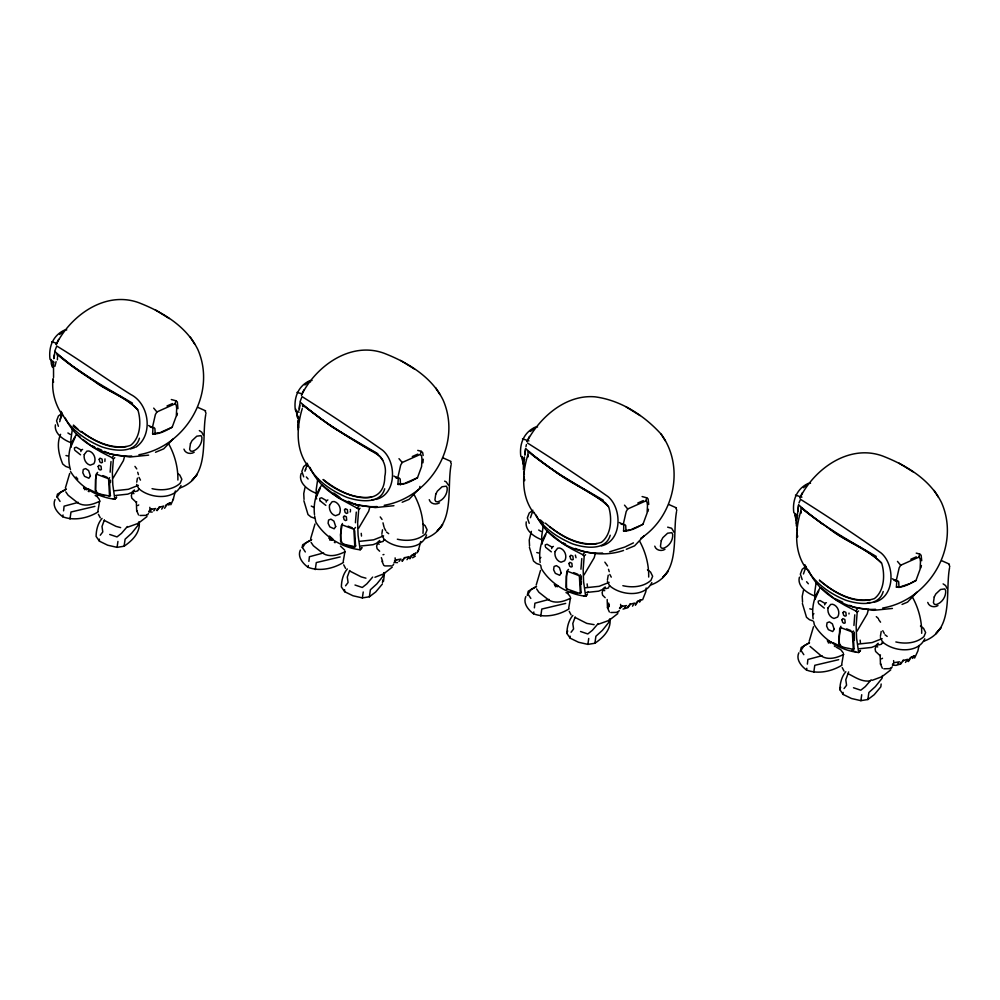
<?xml version="1.0" encoding="UTF-8"?>
<svg xmlns="http://www.w3.org/2000/svg" width="1000" height="1000" viewBox="0 0 1000 1000"><rect width="100%" height="100%" fill="white"/><g stroke="black" fill="none" stroke-linecap="round" stroke-linejoin="round"><path stroke-width="1.5" d="M51.2 359.45L51.325 364.062L53.375 367.762M522 456.488L523.112 464.062L522.25 457.525M110.5 482.575L110.5 480.125M581.3 579.6L581.3 575.925M854.287 632.188L854.375 640.375M99.7 500.737L97.925 511.025M344.988 551.287L343.212 561.575M570.5 597.762L568.725 608.05M843.487 654.025L841.712 664.312M298.35 422.4L298.438 416.375M523.387 469.738L523.475 463.612M523.913 465.863L524.425 456.975M796.375 526L796.462 519.875M796.363 523.7L796.475 517.612M57.387 359.787L57.475 357.425M528.188 456.825C527.675 451.15 527.75 449.775 532.075 454.725C540.1 461.087 548.538 466.925 557.038 472.663C573.288 485.3 594.087 492.3 608.638 506.737C612.188 518.1 611.562 534.587 601.425 542.337C581.087 549.062 560.288 536.05 545.4 523.15M801.175 513.088C800.662 507.413 800.725 506.037 805.05 510.988C813.112 517.438 821.737 523.1 830 529.275C846.175 541.938 867.087 548.65 881.625 563C885.175 574.362 884.55 590.85 874.412 598.6C854.6 605.25 834.275 592.788 819.513 580.45M576 557.725L575.35 555.1M848.988 613.987L849.025 613.088M110.138 472.188L111 461.538M355.425 522.737L356.287 512.087M580.938 569.212L581.8 558.562M853.925 625.475L854.788 614.825M65.375 488.038L69.7 473.45M310.675 538.6L314.988 524M536.188 585.075L540.5 570.475M809.163 641.338L813.487 626.737M117.938 541.425L117.088 547.35L107.7 545.212L99.412 541.175L96.1 536.425C96.137 530.237 97.85 523.188 102.025 518.425M138.562 514.938L136.675 510.7L136.375 502.5M363.225 591.987L362.375 597.913L352.987 595.763L344.7 591.725L341.388 586.975C341.425 580.788 343.137 573.737 347.325 568.975M588.737 638.462L587.888 644.388L578.5 642.237L570.212 638.2L566.9 633.45C566.938 627.263 568.65 620.212 572.837 615.45M609.362 611.975L607.475 607.725L607.175 599.538M861.725 694.725L860.875 700.65L851.488 698.5L843.2 694.463L839.887 689.712C839.925 683.525 841.637 676.475 845.812 671.712M882.35 668.238L880.462 663.988L880.163 655.8M422.975 533.312C424.038 519.987 420.5 506.475 414.162 494.775M53.025 378.663C51.425 391.712 55.362 405.025 62.787 415.775M53.5 361.413L53.562 377.5M796.938 519.113L798.5 505.363M54.15 358.175L54.837 351.45C77.763 372.7 105.738 387.413 132.487 403.162M299.438 408.725L300.125 402.013C323.05 423.25 351.037 437.962 377.788 453.725M524.95 455.2L525.638 448.488C548.562 469.738 576.538 484.438 603.288 500.2M797.938 511.463L798.625 504.75C821.55 526 849.525 540.7 876.275 556.462M422.925 462.8L423.237 459.225M175.387 490.988L173.175 499.575M420.675 541.55L418.462 550.125M646.188 588.025L645.812 591.725L642.588 599.85M919.05 645.525L917.9 650.9L914.625 658.05M623.775 525.138L623.65 531.038L630.538 529.675M63.587 510.825L64.1 506.175L78.338 502.362M308.888 561.375L309.4 556.737L323.625 552.925M534.388 607.85L534.9 603.212L549.138 599.4M807.375 664.112L807.887 659.475L822.125 655.662M57.375 354.525C67.962 363.725 81.713 373.2 94.225 381.2C107.938 391.8 125.988 397.038 137.825 409.712C141.387 421.075 140.75 437.562 130.625 445.312C113.3 451.413 95.075 441.788 81.312 431.662M302.675 405.075L331.5 426.538L376.625 454.012L380.312 456.788L382.8 460.2M383.512 581.337L384.513 572.562L383.325 575.625M528.188 451.562L557.013 473.013L602.137 500.487L605.825 503.263L608.312 506.675M610.025 619.038C611.188 629.788 603.025 637.737 594.888 643.25L587.888 644.388M801.175 507.825L822.463 524.138M138.588 522.225L138.262 525.025L131.575 533.325L125.1 539.2L124.087 546.225L117.088 547.35M382.5 582.675L382.825 579.862M383.888 572.788L383.562 575.575L376.863 583.888L370.387 589.763L369.375 596.775L362.375 597.913M609.4 619.263L609.075 622.05L602.375 630.363L595.9 636.237L594.888 643.25M881.162 684.013L880.825 686.825L874.2 694.712L867.875 699.513L860.875 700.65M882.387 675.525L882.05 678.312L875.362 686.625L868.888 692.5L867.875 699.513M114.775 457.7L113.425 458.8L112.35 472.463L112.8 484.812L114.862 499.225C97.212 497.175 79.975 487.075 70.575 471.587M360.062 508.263L358.725 509.363L357.65 523.013L358.088 535.363L360.163 549.788C342.5 547.725 325.262 537.625 315.863 522.137L314.637 516M585.575 554.738L584.225 555.837L583.15 569.487L583.6 581.838L585.662 596.263C568.013 594.212 550.775 584.113 541.375 568.612L540.725 565.388M858.562 611L857.212 612.1L856.137 625.75L856.587 638.1L858.65 652.525C841 650.475 823.763 640.375 814.362 624.875L813.7 621.638M53.775 358.663L54.262 354.85M298.913 410.487L299.562 405.4M524.75 454.425L525.513 449.1M205.75 414.513C201.225 439.712 210.562 477.238 179.762 488.025M451.037 465.062C446.525 490.262 455.85 527.788 425.05 538.575M676.55 511.538C672.038 536.75 681.363 574.263 650.562 585.062M949.538 567.8C945.013 593.013 954.35 630.525 923.55 641.312M95.925 475.175L95.262 490.5M341.213 525.725L340.562 541.05M566.725 572.2L566.062 587.525M839.712 628.462L839.05 643.787M72.487 428.263L70.888 439.387L71.3 447.113M317.775 478.825L316.175 489.938L316.5 496.125M543.288 525.3L541.688 536.425L542.1 544.15M816.275 581.562L814.675 592.688L815 598.862M136.738 482.15L137.425 478.137M381.9 533.575L382.488 529.8M607.413 580.062L608.237 575.175M880.4 636.312L881.213 631.438M98.225 511.838C88.125 518.138 74.138 521.175 62.737 516.75L63.025 514.963M343.525 562.4C333.425 568.688 319.425 571.737 308.025 567.3L308.312 565.513M569.038 608.875C558.925 615.163 544.938 618.212 533.538 613.775L533.825 611.987M842.025 665.138C831.912 671.425 817.925 674.475 806.525 670.037L806.812 668.25M110.55 495.425L109.537 496.362C106.188 494.562 96.25 494.812 96.3 491.075M355.838 545.975L354.825 546.912C351.488 545.125 341.538 545.375 341.6 541.625M419.6 488.325L419.913 486.413M426.55 534.925C421.15 551.525 395.012 549.312 383.988 539.138L381.912 534.925M581.35 592.463L580.337 593.387L578.263 592.95L566.625 588.85M854.338 648.725L853.325 649.65C849.987 647.862 840.037 648.112 840.088 644.362M95.775 492.137L95.512 479.525L96.562 473.6L97.675 472.362M341.062 542.7L340.425 534.788L342.388 523.5M566.575 589.175L566.312 576.55L567.362 570.638L568.475 569.4M839.562 645.438L838.925 637.525L840.888 626.237M54.938 350.688L56.762 346.037C81.812 361.175 105.825 378.875 130.787 394.5C149.625 404.025 153.45 435.525 135.738 447.275M300.225 401.238L302.05 396.6C329.113 413.638 356.287 431.675 382.525 450.188C396.938 462.2 396.587 494.65 375.875 499.438M525.962 446.675L526.413 444.575M798.95 502.938L800.55 499.338C827.6 516.413 854.812 534.35 881.025 552.925C895.438 564.938 895.088 597.388 874.362 602.175M176.9 415.637L177.387 413.375M647.95 511.538L648.425 509.275M920.925 567.8L921.413 565.538M304.962 487.725L303.738 493.612L304.05 499.425M803.45 590.462L802.225 596.35L802.55 602.163M55.412 424.862C53.938 433.713 64.175 440.363 71.413 442.837M301.15 473.488C297.688 482.938 308.95 490.9 316.7 493.387M526.225 521.888C524.75 530.737 534.987 537.388 542.212 539.862M799.425 577.188C796.812 586.337 807.8 593.65 815.2 596.125M56.788 496.962L57.45 494.15L65.763 489.5M302.075 547.525L302.738 544.712L311.05 540.05M527.263 595.4L528.25 591.188L536.562 586.538M800.25 651.663L801.237 647.45L809.55 642.8M302.25 408.6C296.5 427.638 295.525 449.663 308.075 466.325M527.762 455.075C522 474.113 521.038 496.138 533.587 512.8M800.75 511.337C794.987 530.375 794.025 552.4 806.575 569.062M55.038 499.538C51.938 506.337 57.575 512.913 62.737 516.75M300.325 550.1C297.238 556.888 302.863 563.475 308.025 567.3M525.837 596.575C522.737 603.375 528.375 609.95 533.538 613.775M798.825 652.837C795.725 659.638 801.363 666.213 806.525 670.037M80.862 451.55L81.088 450.7M326.163 502.113L326.375 501.25M551.675 548.587L551.888 547.725M824.65 604.85L824.875 603.987M54.925 366.325L56.1 361.65M66.75 329.888L64.412 330.163C52.75 335.525 48.463 347.238 50.012 359.312L53.837 362.388M312.05 380.45L309.713 380.712C298.038 386.075 293.75 397.788 295.3 409.862L296.825 411.85L296.575 411.275M537.55 426.925L535.225 427.188C523.55 432.55 519.263 444.263 520.812 456.35L524.637 459.425M810.537 483.188L808.213 483.45C796.538 488.812 792.25 500.525 793.8 512.6L797.625 515.675M609.312 604.575L608.837 606.85L608.675 603.088M148.613 425.5L152.425 427.512L155.387 414.538L156.912 411.938L175.062 403.837L175.888 400.75L171.312 399.538M206.012 413.375L205.287 411.35M393.913 476.062L397.713 478.075L400.675 465.1L402.212 462.488L420.35 454.4L421.175 451.3L417.75 450.387M451.3 463.938L450.588 461.912M619.412 522.537L623.225 524.55L626.188 511.575L627.712 508.975L645.863 500.875L646.688 497.775L642.113 496.562M676.812 510.412L676.1 508.387M892.4 578.8L896.213 580.812L899.175 567.837L900.7 565.237L918.85 557.137L919.675 554.038L916.237 553.125M949.8 566.675L949.087 564.65M124.637 456.138L123.413 460.662L113.263 477.837M369.925 506.7L368.7 511.213L358.55 528.387M595.438 553.175L594.212 557.688L584.062 574.862M868.425 609.438L867.2 613.95L857.05 631.125M69.975 519.038L70.987 512.013L94.887 506.388M315.275 569.587L316.288 562.575L340.175 556.938M540.788 616.062L541.788 609.05L565.688 603.413M813.775 672.325L814.775 665.312L838.675 659.675M566.9 633.45L567.675 630.925M839.887 689.712L840.65 687.188M60.575 434.325C56.325 444.05 58.85 454.688 62.725 464.012L65.713 466.425L69.15 467.638M531.375 531.362L529.237 540.1L529.562 545.9M60.138 419.288L61.588 415.112L59.688 421.725M305.425 469.837L306.875 465.675M532.388 512.15L530.45 517.712M805.375 568.413L803.438 573.975M304.938 471.225L305.6 469.375M104.375 519.938L102 526.487L102.788 531.938L100.262 535.237M349.675 570.5L347.287 577.038L348.088 582.5L345.562 585.8M575.175 616.975L572.8 623.513L573.587 628.975L571.062 632.275M848.637 671.925L845.788 679.775L846.575 685.238L844.05 688.538M355.513 527.438L353.862 529.288L354.825 546.912M139.425 438.212C135.013 454.188 113.588 450.913 101.638 446.8C84.825 439.825 68.775 428.363 61.062 411.375M384.712 488.775C380.3 504.75 358.875 501.475 346.925 497.35C330.613 490.525 314.812 479.6 307.05 463.2M610.225 535.25C605.812 551.225 584.388 547.95 572.438 543.825C557.062 537.312 541.938 527.362 533.962 512.238M883.213 591.512C878.8 607.487 857.375 604.212 845.425 600.087C828.612 593.125 812.562 581.65 804.85 564.675M138.425 524.05L139.225 522.013C140.387 532.75 132.225 540.7 124.087 546.225M71.125 446.213L75.013 437.575M316.425 496.763L320.312 488.125M541.925 543.237L545.825 534.6M814.912 599.5L818.812 590.862M181.025 485.475C174.013 500.737 149.75 498.575 138.7 488.587L136.613 484.363M651.825 582.513C644.812 597.762 620.55 595.612 609.5 585.612L607.413 581.4M924.812 638.775C917.8 654.025 893.538 651.875 882.487 641.875L880.4 637.663M417.475 552.1L417.863 551.2L417.05 552.85M104.887 461.4L105.013 458.875M350.175 511.962L350.487 511.238M56.163 344.613C70.65 315.525 105.15 290.575 138.562 302.613C162.075 311.725 186.213 326 197.775 349.387C217.213 393.55 185.5 446.725 138.9 454.75M148.713 511.375L151.738 509.15L150.525 510.2M301.462 395.163C315.938 366.087 350.438 341.125 383.862 353.175C407.362 362.287 431.5 376.55 443.062 399.95C462.5 444.1 430.788 497.287 384.188 505.3M526.975 441.65C539.763 417.275 565.788 394.338 594.975 396.825C620.65 400.188 644.038 415.312 661.162 434.2C685.138 466.65 674.3 516.65 640.75 538.35M619.513 608.413L620.037 607.275M799.95 497.912C814.438 468.825 848.938 443.875 882.362 455.913C905.863 465.025 930 479.288 941.562 502.688C961 546.838 929.287 600.025 882.688 608.038M892.5 664.675L893.025 663.538M56.238 344.425L58.587 339.387M301.537 394.975L303.888 389.95M527.05 441.463L529.388 436.425M800.025 497.725L802.375 492.688M170.837 504.762L173.5 498.925M156.637 510.3L159.65 506.925L157.062 510.662M401.925 560.85L402.612 559.513M627.438 607.337L630.45 603.962L627.863 607.688L623.025 609.1M900.425 663.6L901.1 662.25M417.738 551.575L418.8 549.475M621.325 607.238L622.537 606.175L621.438 606.388L626.525 605.55M587.938 592.337L588.3 591.663M635.5 603.875L637.513 601.312L641.137 599.712L639.612 602.163M149.338 511.55L149.9 510.6M394.625 562.112L395.2 561.15M620.138 608.587L620.7 607.625M893.125 664.85L893.688 663.888M168.8 505.138L170.338 502.688L165.525 505.35M414.1 555.688L415.625 553.237L410.825 555.9M912.6 658.425L914.125 655.975L910.5 657.575L907.75 661M151.287 426.675L152.963 428.1L152.625 433.837C159.525 434.513 166.213 430.363 172.175 427.212L176.3 415.975L176.688 408.575L176.3 405.325L175.062 403.837M396.575 477.238L398.263 478.663L397.912 484.4C404.825 485.062 411.512 480.913 417.463 477.775L421.6 466.538L421.975 459.125L421.587 455.875L420.35 454.4M623.425 530.875C630.337 531.538 637.025 527.388 642.975 524.25L647.1 513.013L647.487 505.6L647.1 502.362L645.863 500.875M895.075 579.975L896.762 581.4L896.413 587.137C903.325 587.8 910 583.65 915.962 580.513L920.088 569.275L920.475 561.862L920.088 558.612L918.85 557.137M148.438 513.488L147.475 514.987L146.675 514.562M392.775 565.538L393.725 564.038M619.237 610.513L618.288 612.013L617.475 611.6M892.225 666.775L891.275 668.275L890.462 667.862M136.675 501.7L136.263 502.325L131.812 498.175L131.325 495.575L132.762 491.5M880.462 655L880.05 655.625L875.6 651.475L875.113 648.863L876.55 644.8M99.388 499.525L97.013 496.438L97.812 495.262M570.188 596.562L567.812 593.475L568.612 592.3M161.7 509.137L163.713 506.037L158.8 507.413M406.987 559.7L409.012 556.587L404.087 557.962L404.938 557.475L402.35 561.213M632.5 606.175L634.513 603.075L629.6 604.45M905.487 662.438L907.5 659.338L902.588 660.7L903.438 660.225L900.85 663.95L896.012 665.362L892.487 665.138M378.062 542.062L376.613 546.125L377.1 548.737L379.637 551.2M603.562 588.538L602.125 592.6L602.612 595.212L605.15 597.675M170.338 502.688L167.2 504.338L164.6 508.275M415.625 553.237L412.488 554.888L409.888 558.825M641.137 599.712L638 601.362L635.4 605.312M914.125 655.975L910.987 657.625L908.388 661.575M116.7 497.163L114.862 499.225L116.4 497.287M361.688 547.85L360.163 549.788L361.987 547.725M587.5 594.2L585.662 596.263L587.2 594.325M860.188 650.588L858.65 652.525L860.487 650.462M83.238 439.725L92.788 447.125L101.163 452.1L112 457.688L113.588 455.712M314.5 514.55C313.263 504.225 315.613 493.225 321.925 484.85L338.075 497.688L357.287 508.237L358.875 506.275L355.238 504.275M540.15 562.487C538.638 551.7 540.788 540.1 547.438 531.337L563.587 544.163L571.975 549.138L582.8 554.712L584.388 552.75M822.025 588.675L836.575 600.425L844.963 605.4L855.788 610.975L857.375 609.012M540.013 558.425L540.875 557.375M813 614.688L813.863 613.638M382.337 584.087L375.7 591.975L369.375 596.775M409.263 558.263L409.988 557.4M127.375 526.512L121.525 533.312L117.013 536.925L109.712 534.475M372.675 577.075L366.825 583.875L362.3 587.475L355 585.025M598.188 623.55L592.325 630.35L587.812 633.95L580.513 631.5M871.175 679.812L865.312 686.612L860.8 690.212L853.5 687.763M134.4 489.95L131.9 492.713L133.938 493.65M379.688 540.5L377.2 543.263L379.225 544.2M605.2 586.975L602.712 589.738L604.738 590.688M878.188 643.238L875.7 646L877.725 646.95M109.612 477.713L108.575 478.738L109.537 496.362M580.413 574.738L579.375 575.763L580.337 593.387M853.4 631L852.362 632.025L853.325 649.65M173.275 438.8L163.75 448.825L155.512 452.275M418.575 489.363L409.05 499.387L402.175 502.25M644.075 535.837L634.562 545.862L626.312 549.3M917.062 592.1L907.55 602.125L902.05 604.425M153.713 510.85L154.725 509.825M399 561.4L400.012 560.375M624.513 607.875L625.525 606.85M897.5 664.137L898.512 663.112M147 516.562L138.238 523.362L127.2 527.325M392.287 567.112L383.525 573.925L374.938 577.263M617.8 613.587L609.038 620.4L598 624.362M890.788 669.85L882.025 676.663L872.212 680.312M384.45 539.625L383.438 540.525L384.588 539.675M609.963 586.1L608.913 586.712M882.95 642.362L881.938 643.275L883.088 642.412M59.612 334.438L63.75 331.138M304.9 384.988L309.05 381.7M530.413 431.463L534.562 428.175M803.4 487.725L807.55 484.438M62.1 413.212L58.425 416L56.562 420.85L58.4 426.287M307.387 463.762L303.712 466.562L301.85 471.413L303.7 476.838M532.9 510.238L529.225 513.038L527.362 517.888L529.212 523.325M805.888 566.5L802.212 569.3L800.35 574.15L802.188 579.587M137.8 505.575L138.725 504.95M881.587 658.863L882.513 658.25M394.525 560.8L397.025 559.7L396.312 559.8M412.587 557.788L415.312 556.175M66.4 488.963L60.225 492.488L57.225 497.1L60.038 501.388M311.7 539.525L305.512 543.05L302.512 547.65L305.325 551.95M535.975 586.7L531.025 589.525L528.025 594.138L530.837 598.425M808.962 642.962L804.013 645.788L801.012 650.4L803.825 654.688M639.938 525.725L631.788 529.225M910.788 583.112L915.962 580.513M633.45 542.875L624.825 547.062L609.7 551.775M81.812 449.787L82.6 449.4M327.1 500.337L327.887 499.95M552.612 546.812L553.4 546.425M825.6 603.075L826.388 602.688M172.175 427.212L160.975 432.188M139.3 489.125L138.15 489.975M417.463 477.775L405.025 483.2M641 525.175L642.975 524.25M99.875 501.138C93.338 504.4 85.262 506.975 78.362 503.225M345.175 551.688C338.625 554.95 330.55 557.525 323.65 553.787M570.688 598.162C564.138 601.425 556.062 604.012 549.163 600.262M843.675 654.425C837.125 657.688 829.05 660.275 822.15 656.525M167.025 405.962L172.512 403.562M412.312 456.525L417.8 454.113M637.825 503L643.312 500.6M910.812 559.263L916.3 556.862M623.562 550.45C608.225 555.712 590.175 554.8 575.275 548.45M133.088 491.975L127.775 494.15L115.638 495.45M379.712 541.987L373.062 544.7L360.925 546M603.888 589L598.575 591.175L586.438 592.475M876.875 645.263L871.562 647.438L859.425 648.737M138.325 485.337L128.35 489.288L114.8 490.725M383.625 535.9L373.638 539.837L360.087 541.287M609.125 582.375L599.15 586.312L585.6 587.762M882.113 638.638L872.138 642.575L858.587 644.025M194.163 452.287C190.675 454.513 185.188 453.438 183.95 449.137M439.462 502.837C435.975 505.075 430.487 504 429.237 499.688M664.963 549.325C661.488 551.55 655.987 550.475 654.75 546.163M937.95 605.588C934.475 607.812 928.975 606.737 927.738 602.425M909.725 583.675L899.013 587.3L896.413 587.137M130.575 448.888L134.45 447.675M601.388 545.913C622.1 541.125 622.45 508.675 608.038 496.662C581.8 478.15 554.625 460.112 527.562 443.075M159.738 432.638L152.625 433.837M403.9 483.537L397.912 484.4M137.825 490.875L134.975 491.6L133.463 490.925M383.125 541.438L380.275 542.15L378.75 541.475M608.625 587.913L605.775 588.638L604.263 587.95M881.612 644.175L878.763 644.9L877.25 644.212M382.987 554.738L383.938 554.5M80.525 454.812L74.787 450.25M325.812 505.375L320.075 500.8L320.513 501.325M551.325 551.85L545.588 547.275M824.312 608.112L818.575 603.538M150.638 509.363L155.712 508.525M395.925 559.913L401.012 559.075M899.513 661.812L894.812 662.537M146.2 515.337L140.025 515.487M391.5 565.887L384.725 565.925M617 612.362L610.825 612.525M889.987 668.625L883.812 668.787M148.637 455.138L129.975 457.025L110.062 453.95L104.475 451.413M393.925 505.7L375.262 507.587L355.363 504.5L348.363 501.337M892.425 608.438L873.763 610.325L853.85 607.238L849.663 605.337M371.725 499.775L374.487 499.55M867.463 602.737L870.225 602.513M126.213 446.55C109.838 448.612 93.987 441.075 81.237 431.388M371.512 497.113C353.638 499.387 336.8 490.2 323.188 479.5M597.013 543.587C579.65 545.788 563.125 537.175 549.812 526.8M870 599.85C851.137 602.112 833.225 592.125 819.438 580.138M131.762 456.012C105.062 457.738 76.912 442.413 65.3 418.075M377.05 506.562C349.875 508.325 321.275 492.425 309.975 467.388M602.562 553.038C575.862 554.775 547.725 539.438 536.112 515.112M875.55 609.3C848.375 611.062 819.775 595.163 808.475 570.125M594.113 624.663L586.825 623.4L575.125 617.45M869.775 680.925C861.712 682.062 854.95 677.087 848.112 673.713M51.662 341.85L55.925 343.013M296.962 392.4L301.225 393.575M522.463 438.875L528.938 440.887M795.45 495.138L801.925 497.15M113.238 498.875L115.1 498.975M584.038 595.9L585.913 596.013M148.7 511.838L152.225 512.075M394 562.4L397.512 562.625M152.062 488.663C161.55 490.875 172.537 490.037 180.113 483.35L181.838 479.25L179.762 475.025L177.7 473.512M397.35 539.212C406.85 541.425 417.825 540.6 425.412 533.913L427.125 529.812L425.05 525.588L422.987 524.075M622.863 585.688C632.362 587.9 643.337 587.075 650.925 580.388L652.638 576.287L650.562 572.062L647.463 569.788M895.85 641.95C905.35 644.163 916.325 643.337 923.913 636.65L925.625 632.55L923.55 628.325L920.45 626.05M667.663 527.163L671.625 528.263L674.175 532.4M558.112 586.038L554.45 584.575L556.9 585.513M831.1 642.3L827.438 640.837L831.112 642.25M809.762 608.812L811.85 609.312M536.775 552.55L538.862 553.05M65.975 455.525L68.062 456.012M830.85 642.475L828.138 641.75L828.487 643.037M557.863 586.213L555.163 585.487L555.5 586.775M331.812 540.337L328.95 538.1L332.35 539.738M86.1 488.488L83.65 487.537L87.062 489.175M365.938 578.175L361.312 576.925L349.613 570.975M120.65 527.625L116.013 526.375L104.325 520.425M851.8 650.5L855.725 651.75M894.05 580.35L895.288 580.75M621.062 524.087L622.3 524.487M395.562 477.612L396.788 478.013M840.25 627.425L852.362 632.025M150.262 427.05L151.5 427.45M567.263 571.175L579.375 575.763M341.75 524.688L353.862 529.288M96.45 474.137L108.575 478.738M570.538 591.413L577.438 593.763M343.65 544.462L353.3 547.75M99.738 494.375L103.875 495.788M812.938 620.925L809.5 619.725L806.513 617.3L802.375 603.488M539.95 564.663L536.512 563.462L533.525 561.038L529.388 547.225M314.438 518.188L311 516.987L308.012 514.562L303.875 500.75M846.612 628.888L850.85 630.55M573.625 572.625L577.863 574.288M348.113 526.15L352.35 527.812M102.812 475.588L107.062 477.25M880.462 663.988L881.162 664.262M607.475 607.725L608.175 608M381.35 557.625L382.663 561.525M136.675 510.7L137.375 510.975M949.388 564.125L941.725 560.712M676.4 507.863L668.737 504.45M450.887 461.388L443.225 457.975M205.588 410.838L197.938 407.413M821.112 587.888L820.425 587.6C813.775 596.362 811.625 607.962 813.138 618.75M943.125 583.888L945.588 585.55L947.163 588.663M444.625 481.15L446.112 481.788L448.325 485.037M199.338 430.588L201.8 432.25L203.375 435.363M835.662 599L842.663 602.175M562.675 542.737L565.475 544.012M339.963 497.537L333.775 493.038M91.875 445.712L94.675 446.975M97.475 448.25L101.675 450.15M566 592.575L567.812 593.475M340.487 546.1L344.675 550.075M95.188 495.55L97.013 496.438M832.775 642.55L842.15 647.2M87.65 488.587L98.362 493.9M311.262 506.075L313.938 507.438M299.075 412.3L296.737 411.05L297.6 417.587L298.675 418.325M538.7 530.013L541.163 531.487M67.9 432.975L70.35 434.45M836.363 647.25L840.8 649.725L843.175 652.825M913.05 471.838L899.112 463.162M640.062 415.575L626.125 406.9M414.55 369.1L400.613 360.425M169.262 318.55L155.325 309.862M334.325 542.275L335.062 542.737M94.2 380.825C107.85 391.45 125.925 396.775 137.513 409.65M830.025 528.925C846.125 541.575 867.05 548.362 881.3 562.938M93.062 380.087L71.838 365.65L57.213 354.062L57.525 356.238M88.15 491.138L89.038 491.725M834.312 646L835.2 646.612M325.262 421.925C340.2 432.15 355.6 441.675 371.25 450.75C381.912 454.538 387.375 465.513 384.812 476.388C384.5 513.162 338.938 494.425 323.288 479.8M821.375 656.012L810.062 646.413M548.387 599.75L538.875 592.238L536.613 588.913M322.875 553.275L313.363 545.763L311.112 542.438M77.588 502.725L68.075 495.2L65.812 491.887M324.012 421.075L302.512 404.613L302.812 406.788M825.25 603.55L819.987 600.513L818.263 601.15L818.25 602.663M552.263 547.288L547.013 544.25L545.275 544.888L545.275 546.4M326.763 500.812L321.5 497.775L319.762 498.413L319.762 499.925M81.463 450.25L76.2 447.225L74.475 447.863L74.463 449.363M73.125 426.125L81.3 432.2M884.987 634.763L887.188 636.413M386.5 532.025L388.688 533.675M827.438 640.837L830.312 643.075M554.45 584.575L557.325 586.812M83.65 487.537L86.525 489.775M855.788 610.975L857.212 612.1M582.8 554.712L584.225 555.837M357.287 508.237L358.725 509.363M112 457.688L113.425 458.8M919.675 554.038L921.125 555.237L921.712 560.712M646.688 497.775L648.138 498.975L648.725 504.45M421.175 451.3L422.625 452.5L423.175 455.462M175.888 400.75L177.338 401.938L177.95 408.663M80.037 436.95L76.638 434.3C69.312 444.2 66.888 457.9 70.475 469.675M329.45 536.038L332.938 539.138M540.363 519.9L543.925 523.15M876.3 616.625L878.438 618.6M73.463 425.075L77.987 429.237M897.55 580.662L898.7 581.812L899 587.513M624.562 524.4L625.712 525.55L626.013 531.25M399.05 477.925L400.2 479.075L400.5 484.762M153.763 427.375L154.913 428.525L155.213 434.212M897.487 561.413L900.7 565.237M624.5 505.15L627.712 508.975M398.988 458.675L402.212 462.488M153.7 408.125L156.912 411.938M806.587 581.737L808.35 583.775M306.337 476.962L308.1 479M295.725 409.113L297.6 417.587M76.062 476.975L77.787 479.162M878.737 619.675L880.55 622.188M604.85 562.163L607.562 565.925M380.238 516.938L382.05 519.45M134.95 466.388L136.762 468.9M309.713 380.712L310.525 381.912M934.15 490.462L938.413 497.225M661.162 434.2L665.425 440.962M435.662 387.725L439.925 394.487M190.362 337.163L194.625 343.938M844.062 671.125L842.212 667.613M571.075 614.862L569.237 611.35M345.562 568.387L343.725 564.875M100.275 517.825L98.425 514.325M882.775 630.688L884.25 633.4M609.788 574.425L611.263 577.137M384.275 527.938L385.75 530.662M138.988 477.388L140.463 480.112M383.85 565.5L381.962 561.25M329.65 539L329.988 540.3M84.35 488.45L84.7 489.75M912.663 597.513C918.6 608.425 921.938 620.875 921.675 633.312M639.675 541.263C645.625 552.163 648.962 564.612 648.688 577.05M168.875 444.225C174.812 455.125 178.15 467.587 177.887 480.025M315.738 496.562L316.688 498.938M608.513 569.312L609.237 571.663M383 522.837L383.963 526.875M137.713 472.287L138.438 474.637M350.312 509.438L350.538 510.35M298.612 427.825L297.863 420.95M795.225 513.787L796.1 520.325L794.987 515.075M51.438 360.487L52.312 367.038M796.838 532.75L797.588 536.975M523.85 476.488L524.612 480.712M53.05 379.462L53.55 382.275M797.438 536.05L797.025 533.725L797.425 536.462M524.45 479.787L524.038 477.463L524.438 480.2M854.038 648.425L853.175 633.462M581.05 592.163L580.188 577.2M355.538 545.688L354.688 530.725M110.25 495.125L109.388 480.175M860.125 640.163L860.45 642.85M587.137 583.9L587.463 586.587M893.6 660.612L893.85 662.962M620.612 604.35L620.862 606.7M395.112 557.875L395.363 560.225M149.812 507.325L150.062 509.675M361.225 533.337L361.5 536.062M797.1 527.962L797.35 530.788M524.113 471.7L524.362 474.525M297.9 424.225L298.337 430.012M843.088 692.4L843.2 694.463M570.1 636.138L570.212 638.2M344.588 589.663L344.7 591.725M99.288 539.113L99.412 541.175M581.325 581.112L581.388 584.113M98.175 466.475L98.825 469.1L100.213 470.025L101.4 469.55L101.062 466.213L99.012 465.337L98.175 466.475M99.2 459.338L99.862 461.962L101.237 462.887L102.425 462.413L102.088 459.075L100.037 458.2L99.2 459.338M343.462 517.025L344.125 519.65L345.5 520.575L346.688 520.112L346.35 516.775L344.3 515.887L343.462 517.025M344.5 509.888L345.15 512.513L346.538 513.438L347.725 512.975L347.375 509.637L345.337 508.75L344.5 509.888M568.975 563.5L569.637 566.125L571.013 567.05L572.2 566.587L571.862 563.25L569.812 562.362L568.975 563.5M570.013 556.362L570.662 558.987L572.038 559.913L573.225 559.45L572.888 556.112L570.85 555.225L570.013 556.362M841.963 619.763L842.625 622.388L844 623.312L845.188 622.85L844.85 619.513L842.8 618.625L841.963 619.763M842.987 612.625L843.65 615.25L845.025 616.175L846.213 615.712L845.875 612.375L843.838 611.487L842.987 612.625M84.262 454.55C83.375 458.888 85.775 463.975 90.213 465.175L93.85 463.762C96.7 459.25 94.05 452.388 88.888 450.988L86.875 451.15L84.262 454.55M329.55 505.112C328.675 509.438 331.062 514.525 335.5 515.725L339.137 514.312C341.987 509.8 339.338 502.95 334.188 501.538L332.163 501.7L329.55 505.112M555.062 551.587C554.188 555.925 556.575 561 561.013 562.212L564.65 560.788C567.5 556.275 564.85 549.425 559.7 548.025L557.675 548.175L555.062 551.587M828.05 607.85C827.175 612.188 829.562 617.263 834 618.475L837.638 617.05C840.487 612.537 837.837 605.688 832.688 604.288L830.662 604.438L828.05 607.85M190.45 443.675L189.625 449.338L190.55 450.988L192.362 451.312C198.225 449.6 202.362 443.325 201.9 437.275L200.975 435.625L196.788 436.188L192.037 440.625L190.45 443.675M435.737 494.225L434.925 499.9L435.838 501.538L437.65 501.863C443.525 500.163 447.65 493.875 447.188 487.825L446.275 486.188L442.088 486.737L437.337 491.175L435.737 494.225M661.25 540.7L660.438 546.375L661.35 548.025L663.162 548.35C669.038 546.638 673.162 540.35 672.7 534.312L671.787 532.663L667.6 533.212L662.85 537.65L661.25 540.7M934.237 596.962L933.425 602.638L934.338 604.288L936.15 604.612C942.013 602.9 946.15 596.613 945.688 590.575L944.775 588.925L940.575 589.475L935.837 593.913L934.237 596.962M90.412 475.975L88.9 478.237L84.537 476.325L82.812 472.75L83.263 469.475L85.625 468.587L88.612 470.562L90.412 475.975M335.7 526.538L334.188 528.8L329.837 526.888L328.1 523.3L328.562 520.025L330.913 519.15L333.913 521.125L335.7 526.538M561.213 573.013L559.7 575.275L555.35 573.362L553.612 569.775L554.075 566.5L556.425 565.625L559.412 567.6L561.213 573.013M834.2 629.275L832.688 631.538L828.325 629.625L826.6 626.038L827.062 622.762L829.412 621.888L832.4 623.862L834.2 629.275M197.225 474.325L191.975 480.462L197.225 474.325M442.512 524.875L437.262 531.013L442.512 524.875M668.025 571.35L662.775 577.487L668.025 571.35M941.012 627.612L935.763 633.75L941.012 627.612"/></g></svg>
